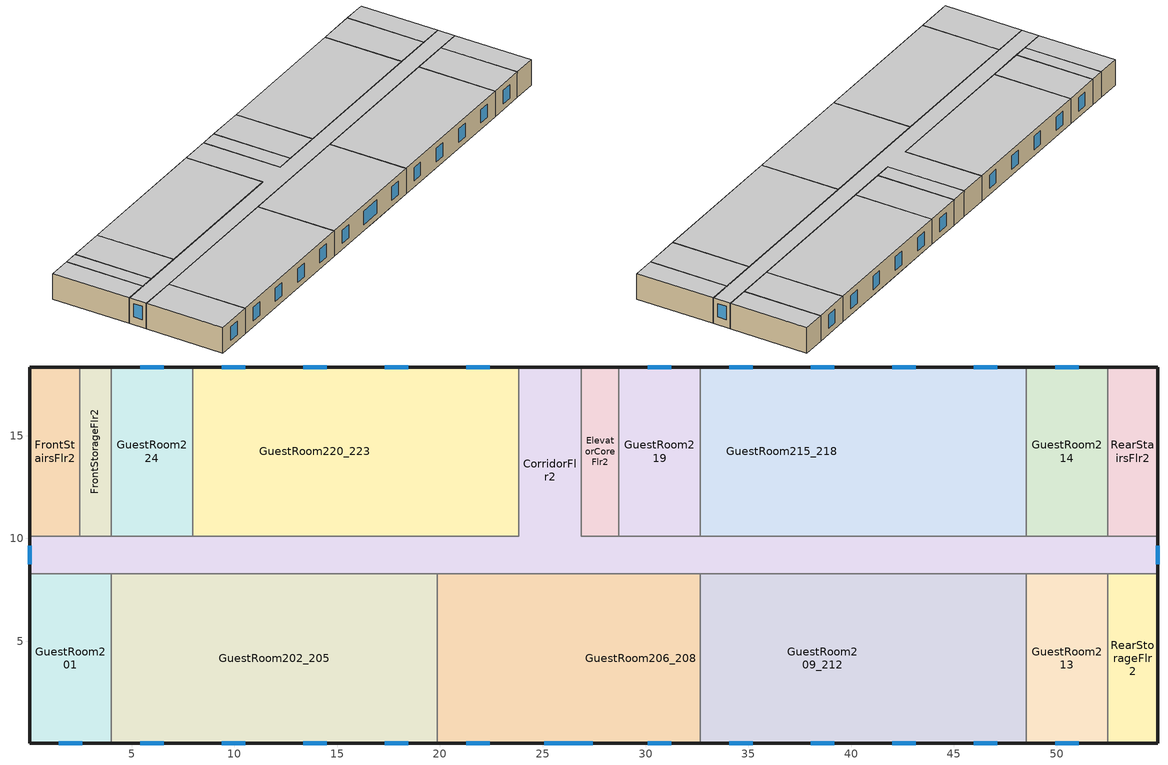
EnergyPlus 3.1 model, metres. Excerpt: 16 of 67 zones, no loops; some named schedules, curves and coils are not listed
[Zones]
RearStairsFlr2
 floor to RearStairsFlr1 (INT-FLOOR-TOPSIDE): 54.91,10.11 52.47,10.11 52.47,18.34 54.91,18.34 z3.35
 wall outside (Steel-Framed_R-13_Ext-wall): 54.91,10.11 54.91,18.34 52.47,18.34 z3.35:6.1
 wall to GuestRoom214 (Standard_Int-Wall): 52.47,18.34 52.47,10.11 z3.35:6.1
 wall to CorridorFlr2 (Standard_Int-Wall): 52.47,10.11 54.91,10.11 z3.35:6.1
 ceiling to RearStairsFlr3 (INT-FLOOR-UNDERSIDE): 52.47,10.11 54.91,10.11 54.91,18.34 52.47,18.34 z6.1
CorridorFlr2
 floor to CorridorFlr1 (INT-FLOOR-TOPSIDE): 54.91,8.28 0.05,8.28 0.05,10.11 23.82,10.11 23.82,18.34 26.87,18.34 26.87,10.11 54.91,10.11 z3.35
 wall outside (Steel-Framed_R-13_Ext-wall): 54.91,8.28 54.91,10.11 / 26.87,18.34 23.82,18.34 / 0.05,10.11 0.05,8.28 z3.35:6.1
 wall to GuestRoom214 (Standard_Int-Wall): 52.47,10.11 48.51,10.11 z3.35:6.1
 wall to GuestRoom215_218 (Standard_Int-Wall): 48.51,10.11 32.66,10.11 z3.35:6.1
 wall to GuestRoom219 (Standard_Int-Wall): 32.66,10.11 28.7,10.11 z3.35:6.1
 wall to ElevatorCoreFlr2 (Standard_Int-Wall): 28.7,10.11 26.87,10.11 26.87,18.34 z3.35:6.1
 wall to GuestRoom220_223 (Standard_Int-Wall): 23.82,18.34 23.82,10.11 7.97,10.11 z3.35:6.1
 wall to GuestRoom224 (Standard_Int-Wall): 7.97,10.11 4.01,10.11 z3.35:6.1
 wall to FrontStorageFlr2 (Standard_Int-Wall): 4.01,10.11 2.49,10.11 z3.35:6.1
 wall to FrontStairsFlr2 (Standard_Int-Wall): 2.49,10.11 0.05,10.11 z3.35:6.1
 wall to GuestRoom201 (Standard_Int-Wall): 0.05,8.28 4.01,8.28 z3.35:6.1
 wall to GuestRoom202_205 (Standard_Int-Wall): 4.01,8.28 19.86,8.28 z3.35:6.1
 wall to GuestRoom206_208 (Standard_Int-Wall): 19.86,8.28 32.66,8.28 z3.35:6.1
 wall to GuestRoom209_212 (Standard_Int-Wall): 32.66,8.28 48.51,8.28 z3.35:6.1
 wall to GuestRoom213 (Standard_Int-Wall): 48.51,8.28 52.47,8.28 z3.35:6.1
 wall to RearStorageFlr2 (Standard_Int-Wall): 52.47,8.28 54.91,8.28 z3.35:6.1
 window (std_window_UValue_6.878_SHGC_0.25_VT_0.25_east): 54.91,8.73 54.91,9.66 z4.19:5.61
 window (std_window_UValue_6.878_SHGC_0.25_VT_0.25_west): 0.05,9.66 0.05,8.73 z4.19:5.61
 ceiling to CorridorFlr3 (INT-FLOOR-UNDERSIDE): 0.05,8.28 54.91,8.28 54.91,10.11 26.87,10.11 26.87,18.34 23.82,18.34 23.82,10.11 0.05,10.11 z6.1
RearStorageFlr2
 floor to RearStorageFlr1 (INT-FLOOR-TOPSIDE): 54.91,0.05 52.47,0.05 52.47,8.28 54.91,8.28 z3.35
 wall outside (Steel-Framed_R-13_Ext-wall): 52.47,0.05 54.91,0.05 54.91,8.28 z3.35:6.1
 wall to GuestRoom213 (Standard_Int-Wall): 52.47,8.28 52.47,0.05 z3.35:6.1
 ceiling to RearStorageFlr3 (INT-FLOOR-UNDERSIDE): 52.47,0.05 54.91,0.05 54.91,8.28 52.47,8.28 z6.1
GuestRoom201
 floor to FrontLoungeFlr1 (INT-FLOOR-TOPSIDE): 4.01,0.05 0.05,0.05 0.05,8.28 4.01,8.28 z3.35
 wall outside (Steel-Framed_R-13_Ext-wall): 0.05,8.28 0.05,0.05 4.01,0.05 z3.35:6.1
 wall to GuestRoom202_205 (Standard_Int-Wall): 4.01,0.05 4.01,8.28 z3.35:6.1
 window (std_window_UValue_6.878_SHGC_0.25_VT_0.25): 1.46,0.05 2.6,0.05 z4:5.45
 ceiling to GuestRoom301 (INT-FLOOR-UNDERSIDE): 0.05,0.05 4.01,0.05 4.01,8.28 0.05,8.28 z6.1
GuestRoom202_205
 floor to FrontLoungeFlr1 (INT-FLOOR-TOPSIDE): 19.86,0.05 4.01,0.05 4.01,8.28 19.86,8.28 z3.35
 wall outside (Steel-Framed_R-13_Ext-wall): 4.01,0.05 19.86,0.05 z3.35:6.1
 wall to GuestRoom206_208 (Standard_Int-Wall): 19.86,0.05 19.86,8.28 z3.35:6.1
 window (std_window_UValue_6.878_SHGC_0.25_VT_0.25): 5.42,0.05 6.56,0.05 / 9.38,0.05 10.52,0.05 / 13.35,0.05 14.49,0.05 / 17.31,0.05 18.45,0.05 z4:5.45
 ceiling to GuestRoom302_305 (INT-FLOOR-UNDERSIDE): 4.01,0.05 19.86,0.05 19.86,8.28 4.01,8.28 z6.1
GuestRoom206_208
 floor to CorridorFlr1 (INT-FLOOR-TOPSIDE): 26.87,0.05 23.82,0.05 23.82,8.28 26.87,8.28 z3.35
 floor to RestroomFlr1 (INT-FLOOR-TOPSIDE): 23.82,0.05 19.86,0.05 19.86,8.28 23.82,8.28 z3.35
 floor to MeetingRoomFlr1 (INT-FLOOR-TOPSIDE): 32.66,0.05 26.87,0.05 26.87,8.28 32.66,8.28 z3.35
 wall outside (Steel-Framed_R-13_Ext-wall): 19.86,0.05 32.66,0.05 z3.35:6.1
 wall to GuestRoom209_212 (Standard_Int-Wall): 32.66,0.05 32.66,8.28 z3.35:6.1
 window (std_window_UValue_6.878_SHGC_0.25_VT_0.25): 21.27,0.05 22.41,0.05 / 25.08,0.05 27.44,0.05 / 30.11,0.05 31.25,0.05 z4:5.45
 ceiling to GuestRoom306_308 (INT-FLOOR-UNDERSIDE): 19.86,0.05 32.66,0.05 32.66,8.28 19.86,8.28 z6.1
GuestRoom209_212
 floor to MeetingRoomFlr1 (INT-FLOOR-TOPSIDE): 36.62,0.05 32.66,0.05 32.66,8.28 36.62,8.28 z3.35
 floor to MechanicalRoomFlr1 (INT-FLOOR-TOPSIDE): 40.59,0.05 36.62,0.05 36.62,8.28 40.59,8.28 z3.35
 floor to GuestRoom101 (INT-FLOOR-TOPSIDE): 44.55,0.05 40.59,0.05 40.59,8.28 44.55,8.28 z3.35
 floor to GuestRoom102 (INT-FLOOR-TOPSIDE): 48.51,0.05 44.55,0.05 44.55,8.28 48.51,8.28 z3.35
 wall outside (Steel-Framed_R-13_Ext-wall): 32.66,0.05 48.51,0.05 z3.35:6.1
 wall to GuestRoom213 (Standard_Int-Wall): 48.51,0.05 48.51,8.28 z3.35:6.1
 window (std_window_UValue_6.878_SHGC_0.25_VT_0.25): 34.07,0.05 35.21,0.05 / 38.04,0.05 39.17,0.05 / 42,0.05 43.14,0.05 / 45.96,0.05 47.1,0.05 z4:5.45
 ceiling to GuestRoom309_312 (INT-FLOOR-UNDERSIDE): 32.66,0.05 48.51,0.05 48.51,8.28 32.66,8.28 z6.1
GuestRoom213
 floor to GuestRoom103 (INT-FLOOR-TOPSIDE): 52.47,0.05 48.51,0.05 48.51,8.28 52.47,8.28 z3.35
 wall outside (Steel-Framed_R-13_Ext-wall): 48.51,0.05 52.47,0.05 z3.35:6.1
 window (std_window_UValue_6.878_SHGC_0.25_VT_0.25): 49.92,0.05 51.06,0.05 z4:5.45
 ceiling to GuestRoom313 (INT-FLOOR-UNDERSIDE): 48.51,0.05 52.47,0.05 52.47,8.28 48.51,8.28 z6.1
GuestRoom214
 floor to GuestRoom104 (INT-FLOOR-TOPSIDE): 52.47,10.11 48.51,10.11 48.51,18.34 52.47,18.34 z3.35
 wall outside (Steel-Framed_R-13_Ext-wall): 52.47,18.34 48.51,18.34 z3.35:6.1
 wall to GuestRoom215_218 (Standard_Int-Wall): 48.51,18.34 48.51,10.11 z3.35:6.1
 window (std_window_UValue_6.878_SHGC_0.61_VT_0.61): 51.06,18.34 49.92,18.34 z4:5.45
 ceiling to GuestRoom314 (INT-FLOOR-UNDERSIDE): 48.51,10.11 52.47,10.11 52.47,18.34 48.51,18.34 z6.1
GuestRoom215_218
 floor to GuestRoom105 (INT-FLOOR-TOPSIDE): 48.51,10.11 44.55,10.11 44.55,18.34 48.51,18.34 z3.35
 floor to EmployeeLoungeFlr1 (INT-FLOOR-TOPSIDE): 44.55,10.11 40.59,10.11 40.59,18.34 44.55,18.34 z3.35
 floor to LaundryRoomFlr1 (INT-FLOOR-TOPSIDE): 40.59,10.11 32.66,10.11 32.66,18.34 40.59,18.34 z3.35
 wall outside (Steel-Framed_R-13_Ext-wall): 48.51,18.34 32.66,18.34 z3.35:6.1
 wall to GuestRoom219 (Standard_Int-Wall): 32.66,18.34 32.66,10.11 z3.35:6.1
 window (std_window_UValue_6.878_SHGC_0.61_VT_0.61): 47.1,18.34 45.96,18.34 / 43.14,18.34 42,18.34 / 39.17,18.34 38.04,18.34 / 35.21,18.34 34.07,18.34 z4:5.45
 ceiling to GuestRoom315_318 (INT-FLOOR-UNDERSIDE): 32.66,10.11 48.51,10.11 48.51,18.34 32.66,18.34 z6.1
ElevatorCoreFlr2
 floor to ElevatorCoreFlr1 (INT-FLOOR-TOPSIDE): 28.7,10.11 26.87,10.11 26.87,18.34 28.7,18.34 z3.35
 wall outside (Steel-Framed_R-13_Ext-wall): 28.7,18.34 26.87,18.34 z3.35:6.1
 wall to GuestRoom219 (Standard_Int-Wall): 28.7,10.11 28.7,18.34 z3.35:6.1
 ceiling to ElevatorCoreFlr3 (INT-FLOOR-UNDERSIDE): 26.87,10.11 28.7,10.11 28.7,18.34 26.87,18.34 z6.1
GuestRoom219
 floor to LaundryRoomFlr1 (INT-FLOOR-TOPSIDE): 32.66,10.11 28.7,10.11 28.7,18.34 32.66,18.34 z3.35
 wall outside (Steel-Framed_R-13_Ext-wall): 32.66,18.34 28.7,18.34 z3.35:6.1
 window (std_window_UValue_6.878_SHGC_0.61_VT_0.61): 31.25,18.34 30.11,18.34 z4:5.45
 ceiling to GuestRoom319 (INT-FLOOR-UNDERSIDE): 28.7,10.11 32.66,10.11 32.66,18.34 28.7,18.34 z6.1
GuestRoom220_223
 floor to ExerciseCenterFlr1 (INT-FLOOR-TOPSIDE): 23.82,10.11 19.86,10.11 19.86,18.34 23.82,18.34 z3.35
 floor to FrontOfficeFlr1 (INT-FLOOR-TOPSIDE): 19.86,10.11 7.97,10.11 7.97,18.34 19.86,18.34 z3.35
 wall outside (Steel-Framed_R-13_Ext-wall): 23.82,18.34 7.97,18.34 z3.35:6.1
 wall to GuestRoom224 (Standard_Int-Wall): 7.97,18.34 7.97,10.11 z3.35:6.1
 window (std_window_UValue_6.878_SHGC_0.61_VT_0.61): 22.41,18.34 21.27,18.34 / 18.45,18.34 17.31,18.34 / 14.49,18.34 13.35,18.34 / 10.52,18.34 9.38,18.34 z4:5.45
 ceiling to GuestRoom320_323 (INT-FLOOR-UNDERSIDE): 7.97,10.11 23.82,10.11 23.82,18.34 7.97,18.34 z6.1
GuestRoom224
 floor to FrontOfficeFlr1 (INT-FLOOR-TOPSIDE): 7.97,10.11 4.01,10.11 4.01,18.34 7.97,18.34 z3.35
 wall outside (Steel-Framed_R-13_Ext-wall): 7.97,18.34 4.01,18.34 z3.35:6.1
 wall to FrontStorageFlr2 (Standard_Int-Wall): 4.01,18.34 4.01,10.11 z3.35:6.1
 window (std_window_UValue_6.878_SHGC_0.61_VT_0.61): 6.56,18.34 5.42,18.34 z4:5.45
 ceiling to GuestRoom324 (INT-FLOOR-UNDERSIDE): 4.01,10.11 7.97,10.11 7.97,18.34 4.01,18.34 z6.1
FrontStorageFlr2
 floor to FrontStorageFlr1 (INT-FLOOR-TOPSIDE): 4.01,10.11 2.49,10.11 2.49,18.34 4.01,18.34 z3.35
 wall outside (Steel-Framed_R-13_Ext-wall): 4.01,18.34 2.49,18.34 z3.35:6.1
 wall to FrontStairsFlr2 (Standard_Int-Wall): 2.49,18.34 2.49,10.11 z3.35:6.1
 ceiling to FrontStorageFlr3 (INT-FLOOR-UNDERSIDE): 2.49,10.11 4.01,10.11 4.01,18.34 2.49,18.34 z6.1
FrontStairsFlr2
 floor to FrontStairsFlr1 (INT-FLOOR-TOPSIDE): 2.49,10.11 0.05,10.11 0.05,18.34 2.49,18.34 z3.35
 wall outside (Steel-Framed_R-13_Ext-wall): 2.49,18.34 0.05,18.34 0.05,10.11 z3.35:6.1
 ceiling to FrontStairsFlr3 (INT-FLOOR-UNDERSIDE): 0.05,10.11 2.49,10.11 2.49,18.34 0.05,18.34 z6.1
[Building]
Benchmark Small Hotel New V1.1_3.1: North Axis=0; Terrain=City; Loads Convergence Tolerance Value=0.04; Temperature Convergence Tolerance Value=0.2; Solar Distribution=FullInteriorAndExterior; Maximum Number of Warmup Days=25
[Site:Location]
USA FL-MIAMI: Latitude {deg}=25.78; Longitude {deg}=-80.27; Time Zone {hr}=-5; Elevation {m}=2
[Site:GroundTemperature:BuildingSurface]
22.509, 22.645, 22.781, 22.956, 23.052, 23.08, 23.116, 23.108, 23.133, 23.139, 23.077, 22.913
[Site:WaterMainsTemperature]
Calculation Method=CORRELATION; Annual Average Outdoor Air Temperature {C}=24.31; Maximum Difference In Monthly Average Outdoor Air Temperatures {deltaC}=8
[SizingPeriod:DesignDay] Barometric Pressure {Pa}=101301; Rain {0-no,1-yes}=0; Snow on ground {0-no,1-yes}=0; Day of Month=21; Daylight Savings Time Indicator=0; Humidity Indicating Type=WetBulb
Name | Maximum Dry-Bulb Temperature {C} | Daily Temp Range {C} | Humidity Indicating Conditions at Maximum Dry-Bulb | Wind Speed {m/s} design conditions vs. traditional 6.71 m/s (15 mph) | Wind Direction {Degrees; N=0, S=180} | Clearness {0.0 to 1.1} | Month | Day Type | Wind Speed {m/s} design conditions vs. traditional 3.35 m/s (7mph)
MIAMI Ann Htg 99.6% Condns DB | 8 | 0 | 8 | 4.4 | 340 | 0 | 1 | WinterDesignDay
MIAMI Ann Clg .4% Condns DB=>MWB | 33.1 | 6.7 | 25.3 |  | 140 | 1 | 7 | SummerDesignDay | 4.7
MIAMI Ann Clg .4% Condns WB=>MDB | 30.5 | 6.7 | 26.7 |  | 140 | 1 | 7 | SummerDesignDay | 4.7
[WindowMaterial:Glazing] Optical Data Type=SpectralAverage; Thickness=0.003; Infrared Transmittance at Normal Incidence=0; Front Side Infrared Hemispherical Emissivity=0.999; Back Side Infrared Hemispherical Emissivity=0.999; Conductivity=3.3687; Dirt Correction Factor for Solar and Visible Transmittance=1; Solar Diffusing=No
Name | Solar Transmittance at Normal Incidence | Front Side Solar Reflectance at Normal Incidence | Back Side Solar Reflectance at Normal Incidence | Visible Transmittance at Normal Incidence | Front Side Visible Reflectance at Normal Incidence | Back Side Visible Reflectance at Normal Incidence
Theoretical Glass [58] | 0.2374 | 0.7126 | 0.7126 | 0.2512 | 0.6988 | 0.6988
Theoretical Glass [59] | 0.5952 | 0.3548 | 0.3548 | 0.6092 | 0.3408 | 0.3408
[Material] Thermal Absorptance=0.9
Name | Roughness | Thickness | Conductivity | Density | Specific Heat | Solar Absorptance | Visible Absorptance | Thickness {m} | Conductivity {W/m-K} | Density {kg/m3} | Specific Heat {J/kg-K}
GP01 1/2 GYPSUM | Smooth | 0.0127 | 0.16 | 800 | 1090 | 0.7 | 0.5
Wall Insulation [1] | MediumRough | 0.0373 | 0.045 | 265 | 836.8 | 0.7 | 0.7
1/2IN Gypsum | Smooth | 0.0127 | 0.16 | 784.9 | 830 | 0.92 | 0.92
Std Wood 6inch | MediumSmooth |  |  |  |  | 0.7 | 0.7 | 0.15 | 0.12 | 540 | 1210
Std MAT-CC05 4  MW CONCRETE | Rough |  |  |  |  | 0.7 | 0.2 | 0.1 | 0.858 | 1968 | 836.8
[Material:NoMass] Thermal Absorptance=0.9; Solar Absorptance=0.7
Name | Roughness | Thermal Resistance {(m2-K)/W} | Visible Absorptance | Thermal Resistance {m2-K/W}
MAT-SHEATH | Rough | 0.3626 | 0.7
Std CP02 CARPET PAD | VeryRough |  | 0.8 | 0.21648
[Construction]
InteriorFurnishings: Std Wood 6inch
INT-FLOOR-TOPSIDE: Std MAT-CC05 4  MW CONCRETE, Std CP02 CARPET PAD
INT-FLOOR-UNDERSIDE: Std CP02 CARPET PAD, Std MAT-CC05 4  MW CONCRETE
std_window_UValue_6.878_SHGC_0.25_VT_0.25; std_window_UValue_6.878_SHGC_0.25_VT_0.25_east; std_window_UValue_6.878_SHGC_0.25_VT_0.25_west: Theoretical Glass [58]
std_window_UValue_6.878_SHGC_0.61_VT_0.61: Theoretical Glass [59]
Standard_Int-Wall: GP01 1/2 GYPSUM, GP01 1/2 GYPSUM
Steel-Framed_R-13_Ext-wall: MAT-SHEATH, Wall Insulation [1], 1/2IN Gypsum
[ComponentCost:LineItem]
Name | Line Item Type | Item | Cost per Each | Quantity | Cost per Unit of Output Capacity
Infiltration:RearStairsFlr2 | General | RearStairsFlr2 | 1 | 0.0089
LIGHTING EQUIP:RearStairsFlr2 | Lights | RearStairsFlr2 |  |  | 1
Infiltration:RearStorageFlr2 | General | RearStorageFlr2 | 1 | 0.0089
LIGHTING EQUIP:RearStorageFlr2 | Lights | RearStorageFlr2 |  |  | 1
Infiltration:GuestRoom201 | General | GuestRoom201 | 1 | 0.0102
People:GuestRoom201 | General | GuestRoom201 | 1 | 1.5
LIGHTING EQUIP:GuestRoom201 | Lights | GuestRoom201 |  |  | 1
ElectricEquipment:GuestRoom201:PlugMisc | General | GuestRoom201 | 1 | 0.4663
Infiltration:GuestRoom202_205 | General | GuestRoom202_205 | 1 | 0.0129
People:GuestRoom202_205 | General | GuestRoom202_205 | 1 | 6
LIGHTING EQUIP:GuestRoom202_205 | Lights | GuestRoom202_205 |  |  | 1
ElectricEquipment:GuestRoom202_205:PlugMisc | General | GuestRoom202_205 | 1 | 1.8654
Infiltration:GuestRoom206_208 | General | GuestRoom206_208 | 1 | 0.0104
People:GuestRoom206_208 | General | GuestRoom206_208 | 1 | 4.5
LIGHTING EQUIP:GuestRoom206_208 | Lights | GuestRoom206_208 |  |  | 1
ElectricEquipment:GuestRoom206_208:PlugMisc | General | GuestRoom206_208 | 1 | 1.5066
Infiltration:GuestRoom209_212 | General | GuestRoom209_212 | 1 | 0.0129
People:GuestRoom209_212 | General | GuestRoom209_212 | 1 | 6
LIGHTING EQUIP:GuestRoom209_212 | Lights | GuestRoom209_212 |  |  | 1
ElectricEquipment:GuestRoom209_212:PlugMisc | General | GuestRoom209_212 | 1 | 1.8654
Infiltration:GuestRoom213 | General | GuestRoom213 | 1 | 0.0032
People:GuestRoom213 | General | GuestRoom213 | 1 | 1.5
LIGHTING EQUIP:GuestRoom213 | Lights | GuestRoom213 |  |  | 1
ElectricEquipment:GuestRoom213:PlugMisc | General | GuestRoom213 | 1 | 0.4663
Infiltration:GuestRoom214 | General | GuestRoom214 | 1 | 0.0032
People:GuestRoom214 | General | GuestRoom214 | 1 | 1.5
LIGHTING EQUIP:GuestRoom214 | Lights | GuestRoom214 |  |  | 1
ElectricEquipment:GuestRoom214:PlugMisc | General | GuestRoom214 | 1 | 0.4663
Infiltration:GuestRoom215_218 | General | GuestRoom215_218 | 1 | 0.0129
People:GuestRoom215_218 | General | GuestRoom215_218 | 1 | 6
LIGHTING EQUIP:GuestRoom215_218 | Lights | GuestRoom215_218 |  |  | 1
ElectricEquipment:GuestRoom215_218:PlugMisc | General | GuestRoom215_218 | 1 | 1.8652
Infiltration:ElevatorCoreFlr2 | General | ElevatorCoreFlr2 | 1 | 0.0015
Infiltration:GuestRoom219 | General | GuestRoom219 | 1 | 0.0032
People:GuestRoom219 | General | GuestRoom219 | 1 | 1.5
LIGHTING EQUIP:GuestRoom219 | Lights | GuestRoom219 |  |  | 1
ElectricEquipment:GuestRoom219:PlugMisc | General | GuestRoom219 | 1 | 0.4663
Infiltration:GuestRoom220_223 | General | GuestRoom220_223 | 1 | 0.0129
People:GuestRoom220_223 | General | GuestRoom220_223 | 1 | 6
LIGHTING EQUIP:GuestRoom220_223 | Lights | GuestRoom220_223 |  |  | 1
ElectricEquipment:GuestRoom220_223:PlugMisc | General | GuestRoom220_223 | 1 | 1.8652
Infiltration:GuestRoom224 | General | GuestRoom224 | 1 | 0.0032
People:GuestRoom224 | General | GuestRoom224 | 1 | 1.5
LIGHTING EQUIP:GuestRoom224 | Lights | GuestRoom224 |  |  | 1
ElectricEquipment:GuestRoom224:PlugMisc | General | GuestRoom224 | 1 | 0.4663
Infiltration:FrontStorageFlr2 | General | FrontStorageFlr2 | 1 | 0.0012
LIGHTING EQUIP:FrontStorageFlr2 | Lights | FrontStorageFlr2 |  |  | 1
Infiltration:FrontStairsFlr2 | General | FrontStairsFlr2 | 1 | 0.0089
LIGHTING EQUIP:FrontStairsFlr2 | Lights | FrontStairsFlr2 |  |  | 1
[Zone] Type=1; Multiplier=1; Ceiling Height=-9999; Part of Total Floor Area=Yes
Name | Volume
RearStairsFlr2 | 55.0615
CorridorFlr2 | 344.0527
RearStorageFlr2 | 55.0655
GuestRoom201; GuestRoom213 | 89.4594
GuestRoom202_205; GuestRoom209_212 | 357.8378
GuestRoom206_208 | 289.0228
GuestRoom214; GuestRoom219; GuestRoom224 | 89.4529
GuestRoom215_218; GuestRoom220_223 | 357.8117
ElevatorCoreFlr2 | 41.286
FrontStorageFlr2 | 34.405
FrontStairsFlr2 | 55.0479
[InternalMass] Construction=InteriorFurnishings
Name | Zone | Surface Area
RearStairsFlr2_InternalMass_1 | RearStairsFlr2 | 40.144
CorridorFlr2_InternalMass_1 | CorridorFlr2 | 250.8404
RearStorageFlr2_InternalMass_1 | RearStorageFlr2 | 40.1469
GuestRoom201_InternalMass_1 | GuestRoom201 | 65.2227
GuestRoom202_205_InternalMass_1 | GuestRoom202_205 | 260.8908
GuestRoom206_208_InternalMass_1 | GuestRoom206_208 | 210.7195
GuestRoom209_212_InternalMass_1 | GuestRoom209_212 | 260.8908
GuestRoom213_InternalMass_1 | GuestRoom213 | 65.2227
GuestRoom214_InternalMass_1 | GuestRoom214 | 65.2179
GuestRoom215_218_InternalMass_1 | GuestRoom215_218 | 260.8717
GuestRoom219_InternalMass_1 | GuestRoom219 | 65.2179
GuestRoom220_223_InternalMass_1 | GuestRoom220_223 | 260.8717
GuestRoom224_InternalMass_1 | GuestRoom224 | 65.2179
FrontStorageFlr2_InternalMass_1 | FrontStorageFlr2 | 25.0838
FrontStairsFlr2_InternalMass_1 | FrontStairsFlr2 | 40.1341
[ZoneInfiltration:DesignFlowRate] Design Volume Flow Rate Calculation Method=Flow/Zone; Constant Term Coefficient=1; Temperature Term Coefficient=0; Velocity Term Coefficient=0; Velocity Squared Term Coefficient=0
Name | Zone | Schedule | Design Flow Rate {m3/s}
RearStairsFlr2_Infiltration | RearStairsFlr2 | INFIL_SCH | 0.0089
CorridorFlr2_Infiltration | CorridorFlr2 | INFIL_HALF_ON_SCH | 0.0057
RearStorageFlr2_Infiltration | RearStorageFlr2 | INFIL_HALF_ON_SCH | 0.0089
GuestRoom201_Infiltration | GuestRoom201 | INFIL_HALF_ON_SCH | 0.0102
GuestRoom202_205_Infiltration | GuestRoom202_205 | INFIL_HALF_ON_SCH | 0.0129
GuestRoom206_208_Infiltration | GuestRoom206_208 | INFIL_HALF_ON_SCH | 0.0104
GuestRoom209_212_Infiltration | GuestRoom209_212 | INFIL_HALF_ON_SCH | 0.0129
GuestRoom213_Infiltration | GuestRoom213 | INFIL_HALF_ON_SCH | 0.0032
GuestRoom214_Infiltration | GuestRoom214 | INFIL_HALF_ON_SCH | 0.0032
GuestRoom215_218_Infiltration | GuestRoom215_218 | INFIL_HALF_ON_SCH | 0.0129
ElevatorCoreFlr2_Infiltration | ElevatorCoreFlr2 | INFIL_HALF_ON_SCH | 0.0015
GuestRoom219_Infiltration | GuestRoom219 | INFIL_HALF_ON_SCH | 0.0032
GuestRoom220_223_Infiltration | GuestRoom220_223 | INFIL_HALF_ON_SCH | 0.0129
GuestRoom224_Infiltration | GuestRoom224 | INFIL_HALF_ON_SCH | 0.0032
FrontStorageFlr2_Infiltration | FrontStorageFlr2 | INFIL_HALF_ON_SCH | 0.0012
FrontStairsFlr2_Infiltration | FrontStairsFlr2 | INFIL_SCH | 0.0089
[Lights] Design Level Calculation Method=LightingLevel; Return Air Fraction=0; Fraction Radiant=0.7; Fraction Visible=0.2; Fraction Replaceable=1; Return Air Fraction is Calculated from Plenum Temperature=No
Name | Zone | Schedule | Design Level {W}
RearStairsFlr2_Lights | RearStairsFlr2 | Corridor_Ltg_Sch | 129.6651
CorridorFlr2_Lights | CorridorFlr2 | Corridor_Ltg_Sch | 674.7607
RearStorageFlr2_Lights | RearStorageFlr2 | Storage_Ltg_Sch | 172.6317
GuestRoom201_Lights | GuestRoom201 | GuestRoom_Ltg_Sch_Base | 386.1183
GuestRoom202_205_Lights | GuestRoom202_205 | GuestRoom_Ltg_Sch_Base | 1544.47
GuestRoom206_208_Lights | GuestRoom206_208 | GuestRoom_Ltg_Sch_Base | 1247.46
GuestRoom209_212_Lights | GuestRoom209_212 | GuestRoom_Ltg_Sch_Base | 1544.47
GuestRoom213_Lights | GuestRoom213 | GuestRoom_Ltg_Sch_Base | 386.1183
GuestRoom214_Lights | GuestRoom214 | GuestRoom_Ltg_Sch_Base | 386.0902
GuestRoom215_218_Lights | GuestRoom215_218 | GuestRoom_Ltg_Sch_Base | 1544.36
GuestRoom219_Lights | GuestRoom219 | GuestRoom_Ltg_Sch_Base | 386.0902
GuestRoom220_223_Lights | GuestRoom220_223 | GuestRoom_Ltg_Sch_Base | 1544.36
GuestRoom224_Lights | GuestRoom224 | GuestRoom_Ltg_Sch_Base | 386.0902
FrontStorageFlr2_Lights | FrontStorageFlr2 | Storage_Ltg_Sch | 147.9945
FrontStairsFlr2_Lights | FrontStairsFlr2 | Corridor_Ltg_Sch | 129.6332
[Sizing:Zone] Zone Cooling Design Supply Air Temperature {C}=14; Zone Heating Design Supply Air Temperature {C}=40; Zone Cooling Design Supply Air Humidity Ratio {kg-H20/kg-air}=0.0085; Zone Heating Design Supply Air Humidity Ratio {kg-H20/kg-air}=0.008; Outdoor Air Method=Flow/Zone; Outside Air Flow per Zone Floor Area {(m3/s)/m2}=0; Cooling Design Air Flow Method {Flow/Zone | DesignDay | DesignDayWithLimit}=DesignDayWithLimit; Cooling Minimum Air Flow=0; Cooling Minimum Air Flow Fraction=0; Heating Design Air Flow Method {Flow/Zone | DesignDay}=DesignDay; Heating Design Air Flow Rate=0
Name | Outside Air Flow per Zone {m3/s}
RearStairsFlr2; RearStorageFlr2; FrontStorageFlr2; FrontStairsFlr2 | 0
GuestRoom201; GuestRoom213; GuestRoom214; GuestRoom219; GuestRoom224 | 0.01415
GuestRoom202_205; GuestRoom209_212; GuestRoom215_218; GuestRoom220_223 | 0.0566
GuestRoom206_208 | 0.04245
[ZoneControl:Thermostat] Control Type Schedule=Dual Zone Control Type Sched
Name | Zone | Control 1
RearStairsFlr2 Thermostat | RearStairsFlr2 | RearStairsFlr2 DualSPSched
RearStorageFlr2 Thermostat | RearStorageFlr2 | RearStorageFlr2 DualSPSched
GuestRoom201 Thermostat | GuestRoom201 | GuestRoom201 DualSPSched
GuestRoom202_205 Thermostat | GuestRoom202_205 | GuestRoom202_205 DualSPSched
GuestRoom206_208 Thermostat | GuestRoom206_208 | GuestRoom206_208 DualSPSched
GuestRoom209_212 Thermostat | GuestRoom209_212 | GuestRoom209_212 DualSPSched
GuestRoom213 Thermostat | GuestRoom213 | GuestRoom213 DualSPSched
GuestRoom214 Thermostat | GuestRoom214 | GuestRoom214 DualSPSched
GuestRoom215_218 Thermostat | GuestRoom215_218 | GuestRoom215_218 DualSPSched
GuestRoom219 Thermostat | GuestRoom219 | GuestRoom219 DualSPSched
GuestRoom220_223 Thermostat | GuestRoom220_223 | GuestRoom220_223 DualSPSched
GuestRoom224 Thermostat | GuestRoom224 | GuestRoom224 DualSPSched
FrontStorageFlr2 Thermostat | FrontStorageFlr2 | FrontStorageFlr2 DualSPSched
FrontStairsFlr2 Thermostat | FrontStairsFlr2 | FrontStairsFlr2 DualSPSched
[ThermostatSetpoint:DualSetpoint]
Name | Heating Setpoint Temperature Schedule | Cooling Setpoint Temperature Schedule
RearStairsFlr2 DualSPSched; RearStorageFlr2 DualSPSched; FrontStorageFlr2 DualSPSched; FrontStairsFlr2 DualSPSched | UnitHeater_HtgSP_Sch | UnitHeater_ClgSP_Sch
GuestRoom201 DualSPSched; GuestRoom202_205 DualSPSched; GuestRoom206_208 DualSPSched; GuestRoom209_212 DualSPSched; GuestRoom213 DualSPSched; GuestRoom214 DualSPSched; GuestRoom215_218 DualSPSched; GuestRoom219 DualSPSched; GuestRoom220_223 DualSPSched; GuestRoom224 DualSPSched | HTGSETP_SCH | CLGSETP_SCH
[Zone equipment]
RearStairsFlr2: RearStairsFlr2 Unit Heater
RearStorageFlr2: RearStorageFlr2 Unit Heater
GuestRoom201: GuestRoom201 PTAC
GuestRoom202_205: GuestRoom202_205 PTAC
GuestRoom206_208: GuestRoom206_208 PTAC
GuestRoom209_212: GuestRoom209_212 PTAC
GuestRoom213: GuestRoom213 PTAC
GuestRoom214: GuestRoom214 PTAC
GuestRoom215_218: GuestRoom215_218 PTAC
GuestRoom219: GuestRoom219 PTAC
GuestRoom220_223: GuestRoom220_223 PTAC
GuestRoom224: GuestRoom224 PTAC
FrontStorageFlr2: FrontStorageFlr2 Unit Heater
FrontStairsFlr2: FrontStairsFlr2 Unit Heater
[People] Schedule=GuestRoom_Occ_Sch; Number of People Calculation Method=People; Fraction Radiant=0.3; User Specified Sensible Fraction=AUTOCALCULATE; Activity Level Schedule=ACTIVITY_SCH; Enable ASHRAE 55 Comfort Warnings=No; MRT Calculation=ZoneAveraged; Work Efficiency Schedule=WORK_EFF_SCH; Clothing Schedule=CLOTHING_SCH; Air Velocity Schedule=AIR_VELO_SCH; Thermal Comfort Report=FANGER
Name | Zone | Number of People
GuestRoom201 People | GuestRoom201 | 1.5
GuestRoom202_205 People | GuestRoom202_205 | 6
GuestRoom206_208 People | GuestRoom206_208 | 4.5
GuestRoom209_212 People | GuestRoom209_212 | 6
GuestRoom213 People | GuestRoom213 | 1.5
GuestRoom214 People | GuestRoom214 | 1.5
GuestRoom215_218 People | GuestRoom215_218 | 6
GuestRoom219 People | GuestRoom219 | 1.5
GuestRoom220_223 People | GuestRoom220_223 | 6
GuestRoom224 People | GuestRoom224 | 1.5
[ElectricEquipment] Schedule=GuestRoom_Eqp_Sch; Design Level Calculation Method=EquipmentLevel; Fraction Latent=0; Fraction Radiant=0.5; Fraction Lost=0
Name | Zone | Design Level {W}
GuestRoom201_PlugMisc_Equip | GuestRoom201 | 466.3422
GuestRoom202_205_PlugMisc_Equip | GuestRoom202_205 | 1865.37
GuestRoom206_208_PlugMisc_Equip | GuestRoom206_208 | 1506.64
GuestRoom209_212_PlugMisc_Equip | GuestRoom209_212 | 1865.37
GuestRoom213_PlugMisc_Equip | GuestRoom213 | 466.3422
GuestRoom214_PlugMisc_Equip | GuestRoom214 | 466.3082
GuestRoom215_218_PlugMisc_Equip | GuestRoom215_218 | 1865.23
GuestRoom219_PlugMisc_Equip | GuestRoom219 | 466.3082
GuestRoom220_223_PlugMisc_Equip | GuestRoom220_223 | 1865.23
GuestRoom224_PlugMisc_Equip | GuestRoom224 | 466.3082
[ZoneHVAC:PackagedTerminalAirConditioner] Availability Schedule=ALWAYS_ON; Supply Air Flow Rate During Cooling Operation=AUTOSIZE; Supply Air Flow Rate During Heating Operation=AUTOSIZE; Supply Air Flow Rate When No Cooling or Heating is Needed=AUTOSIZE; Outdoor Air Flow Rate During Cooling Operation=AUTOSIZE; Outdoor Air Flow Rate During Heating Operation=AUTOSIZE; Outdoor Air Flow Rate When No Cooling or Heating is Needed=AUTOSIZE; Fan Placement=DrawThrough; Supply Air Fan Operating Mode Schedule=ALWAYS_OFF
Name | Supply Air Fan | Heating Coil | Cooling Coil
GuestRoom209_212 PTAC | GuestRoom209_212 PTACFan | GuestRoom209_212 PTAC heat coil | GuestRoom209_212 PTAC DXCoil
GuestRoom213 PTAC | GuestRoom213 PTACFan | GuestRoom213 PTAC heat coil | GuestRoom213 PTAC DXCoil
GuestRoom214 PTAC | GuestRoom214 PTACFan | GuestRoom214 PTAC heat coil | GuestRoom214 PTAC DXCoil
GuestRoom215_218 PTAC | GuestRoom215_218 PTACFan | GuestRoom215_218 PTAC heat coil | GuestRoom215_218 PTAC DXCoil
GuestRoom219 PTAC | GuestRoom219 PTACFan | GuestRoom219 PTAC heat coil | GuestRoom219 PTAC DXCoil
GuestRoom220_223 PTAC | GuestRoom220_223 PTACFan | GuestRoom220_223 PTAC heat coil | GuestRoom220_223 PTAC DXCoil
GuestRoom224 PTAC | GuestRoom224 PTACFan | GuestRoom224 PTAC heat coil | GuestRoom224 PTAC DXCoil
GuestRoom301 PTAC | GuestRoom301 PTACFan | GuestRoom301 PTAC heat coil | GuestRoom301 PTAC DXCoil
GuestRoom302_305 PTAC | GuestRoom302_305 PTACFan | GuestRoom302_305 PTAC heat coil | GuestRoom302_305 PTAC DXCoil
GuestRoom306_308 PTAC | GuestRoom306_308 PTACFan | GuestRoom306_308 PTAC heat coil | GuestRoom306_308 PTAC DXCoil
GuestRoom309_312 PTAC | GuestRoom309_312 PTACFan | GuestRoom309_312 PTAC heat coil | GuestRoom309_312 PTAC DXCoil
GuestRoom313 PTAC | GuestRoom313 PTACFan | GuestRoom313 PTAC heat coil | GuestRoom313 PTAC DXCoil
GuestRoom314 PTAC | GuestRoom314 PTACFan | GuestRoom314 PTAC heat coil | GuestRoom314 PTAC DXCoil
GuestRoom315_318 PTAC | GuestRoom315_318 PTACFan | GuestRoom315_318 PTAC heat coil | GuestRoom315_318 PTAC DXCoil
GuestRoom319 PTAC | GuestRoom319 PTACFan | GuestRoom319 PTAC heat coil | GuestRoom319 PTAC DXCoil
GuestRoom320_323 PTAC | GuestRoom320_323 PTACFan | GuestRoom320_323 PTAC heat coil | GuestRoom320_323 PTAC DXCoil
GuestRoom324 PTAC | GuestRoom324 PTACFan | GuestRoom324 PTAC heat coil | GuestRoom324 PTAC DXCoil
GuestRoom401 PTAC | GuestRoom401 PTACFan | GuestRoom401 PTAC heat coil | GuestRoom401 PTAC DXCoil
GuestRoom402_405 PTAC | GuestRoom402_405 PTACFan | GuestRoom402_405 PTAC heat coil | GuestRoom402_405 PTAC DXCoil
GuestRoom406_408 PTAC | GuestRoom406_408 PTACFan | GuestRoom406_408 PTAC heat coil | GuestRoom406_408 PTAC DXCoil
GuestRoom409_412 PTAC | GuestRoom409_412 PTACFan | GuestRoom409_412 PTAC heat coil | GuestRoom409_412 PTAC DXCoil
GuestRoom413 PTAC | GuestRoom413 PTACFan | GuestRoom413 PTAC heat coil | GuestRoom413 PTAC DXCoil
GuestRoom414 PTAC | GuestRoom414 PTACFan | GuestRoom414 PTAC heat coil | GuestRoom414 PTAC DXCoil
GuestRoom415_418 PTAC | GuestRoom415_418 PTACFan | GuestRoom415_418 PTAC heat coil | GuestRoom415_418 PTAC DXCoil
GuestRoom419 PTAC | GuestRoom419 PTACFan | GuestRoom419 PTAC heat coil | GuestRoom419 PTAC DXCoil
GuestRoom420_423 PTAC | GuestRoom420_423 PTACFan | GuestRoom420_423 PTAC heat coil | GuestRoom420_423 PTAC DXCoil
GuestRoom424 PTAC | GuestRoom424 PTACFan | GuestRoom424 PTAC heat coil | GuestRoom424 PTAC DXCoil
[Fan:OnOff] Availablility Schedule=ALWAYS_ON; Fan Efficiency=0.52; Pressure Rise {Pa}=330.904; Maximum Flow Rate {m3/s}=AUTOSIZE; Motor Efficiency=0.85; Motor In Airstream Fraction=1
GuestRoom101 PTACFan; GuestRoom102 PTACFan; GuestRoom103 PTACFan; GuestRoom104 PTACFan; GuestRoom105 PTACFan; GuestRoom201 PTACFan; GuestRoom202_205 PTACFan; GuestRoom206_208 PTACFan; GuestRoom209_212 PTACFan; GuestRoom213 PTACFan; GuestRoom214 PTACFan; GuestRoom215_218 PTACFan; GuestRoom219 PTACFan; GuestRoom220_223 PTACFan; GuestRoom224 PTACFan; GuestRoom301 PTACFan; GuestRoom302_305 PTACFan; GuestRoom306_308 PTACFan; GuestRoom309_312 PTACFan; GuestRoom313 PTACFan; GuestRoom314 PTACFan; GuestRoom315_318 PTACFan; GuestRoom319 PTACFan; GuestRoom320_323 PTACFan; GuestRoom324 PTACFan; GuestRoom401 PTACFan; GuestRoom402_405 PTACFan; GuestRoom406_408 PTACFan; GuestRoom409_412 PTACFan; GuestRoom413 PTACFan; GuestRoom414 PTACFan; GuestRoom415_418 PTACFan; GuestRoom419 PTACFan; GuestRoom420_423 PTACFan; GuestRoom424 PTACFan
[Coil:Cooling:DX:SingleSpeed] Availablility Schedule=ALWAYS_ON; Rated Total Cooling Capacity {W}=AUTOSIZE; Rated Sensible Heat Ratio=AUTOSIZE; Rated Air Flow Rate {m3/s}=AUTOSIZE; Supply Air Fan Operating Mode=CyclingFanAndCompressor
Name | Rated COP | Total Cooling Capacity Function of Temperature Curve | Total Cooling Capacity Function of Flow Fraction Curve | Energy Input Ratio Function of Temperature Curve | Energy Input Ratio Function of Flow Fraction Curve | Part Load Fraction Correlation Curve
GuestRoom101 PTAC DXCoil | 3.56498 | GuestRoom101 PTACHPACCoolCapFT | GuestRoom101 PTACHPACCoolCapFFF | GuestRoom101 PTACHPACEIRFT | GuestRoom101 PTACHPACEIRFFF | GuestRoom101 PTACHPACPLFFPLR
GuestRoom102 PTAC DXCoil | 3.55873 | GuestRoom102 PTACHPACCoolCapFT | GuestRoom102 PTACHPACCoolCapFFF | GuestRoom102 PTACHPACEIRFT | GuestRoom102 PTACHPACEIRFFF | GuestRoom102 PTACHPACPLFFPLR
GuestRoom103 PTAC DXCoil | 3.56493 | GuestRoom103 PTACHPACCoolCapFT | GuestRoom103 PTACHPACCoolCapFFF | GuestRoom103 PTACHPACEIRFT | GuestRoom103 PTACHPACEIRFFF | GuestRoom103 PTACHPACPLFFPLR
GuestRoom104 PTAC DXCoil | 3.55415 | GuestRoom104 PTACHPACCoolCapFT | GuestRoom104 PTACHPACCoolCapFFF | GuestRoom104 PTACHPACEIRFT | GuestRoom104 PTACHPACEIRFFF | GuestRoom104 PTACHPACPLFFPLR
GuestRoom105 PTAC DXCoil | 3.56092 | GuestRoom105 PTACHPACCoolCapFT | GuestRoom105 PTACHPACCoolCapFFF | GuestRoom105 PTACHPACEIRFT | GuestRoom105 PTACHPACEIRFFF | GuestRoom105 PTACHPACPLFFPLR
GuestRoom201 PTAC DXCoil | 3.42718 | GuestRoom201 PTACHPACCoolCapFT | GuestRoom201 PTACHPACCoolCapFFF | GuestRoom201 PTACHPACEIRFT | GuestRoom201 PTACHPACEIRFFF | GuestRoom201 PTACHPACPLFFPLR
GuestRoom202_205 PTAC DXCoil | 2.93994 | GuestRoom202_205 PTACHPACCoolCapFT | GuestRoom202_205 PTACHPACCoolCapFFF | GuestRoom202_205 PTACHPACEIRFT | GuestRoom202_205 PTACHPACEIRFFF | GuestRoom202_205 PTACHPACPLFFPLR
GuestRoom206_208 PTAC DXCoil | 2.95189 | GuestRoom206_208 PTACHPACCoolCapFT | GuestRoom206_208 PTACHPACCoolCapFFF | GuestRoom206_208 PTACHPACEIRFT | GuestRoom206_208 PTACHPACEIRFFF | GuestRoom206_208 PTACHPACPLFFPLR
GuestRoom209_212 PTAC DXCoil | 2.93953 | GuestRoom209_212 PTACHPACCoolCapFT | GuestRoom209_212 PTACHPACCoolCapFFF | GuestRoom209_212 PTACHPACEIRFT | GuestRoom209_212 PTACHPACEIRFFF | GuestRoom209_212 PTACHPACPLFFPLR
GuestRoom213 PTAC DXCoil | 3.54251 | GuestRoom213 PTACHPACCoolCapFT | GuestRoom213 PTACHPACCoolCapFFF | GuestRoom213 PTACHPACEIRFT | GuestRoom213 PTACHPACEIRFFF | GuestRoom213 PTACHPACPLFFPLR
GuestRoom214 PTAC DXCoil | 3.50644 | GuestRoom214 PTACHPACCoolCapFT | GuestRoom214 PTACHPACCoolCapFFF | GuestRoom214 PTACHPACEIRFT | GuestRoom214 PTACHPACEIRFFF | GuestRoom214 PTACHPACPLFFPLR
GuestRoom215_218 PTAC DXCoil | 2.95875 | GuestRoom215_218 PTACHPACCoolCapFT | GuestRoom215_218 PTACHPACCoolCapFFF | GuestRoom215_218 PTACHPACEIRFT | GuestRoom215_218 PTACHPACEIRFFF | GuestRoom215_218 PTACHPACPLFFPLR
GuestRoom219 PTAC DXCoil | 3.4684 | GuestRoom219 PTACHPACCoolCapFT | GuestRoom219 PTACHPACCoolCapFFF | GuestRoom219 PTACHPACEIRFT | GuestRoom219 PTACHPACEIRFFF | GuestRoom219 PTACHPACPLFFPLR
GuestRoom220_223 PTAC DXCoil | 2.95093 | GuestRoom220_223 PTACHPACCoolCapFT | GuestRoom220_223 PTACHPACCoolCapFFF | GuestRoom220_223 PTACHPACEIRFT | GuestRoom220_223 PTACHPACEIRFFF | GuestRoom220_223 PTACHPACPLFFPLR
GuestRoom224 PTAC DXCoil | 3.52102 | GuestRoom224 PTACHPACCoolCapFT | GuestRoom224 PTACHPACCoolCapFFF | GuestRoom224 PTACHPACEIRFT | GuestRoom224 PTACHPACEIRFFF | GuestRoom224 PTACHPACPLFFPLR
GuestRoom301 PTAC DXCoil | 3.4323 | GuestRoom301 PTACHPACCoolCapFT | GuestRoom301 PTACHPACCoolCapFFF | GuestRoom301 PTACHPACEIRFT | GuestRoom301 PTACHPACEIRFFF | GuestRoom301 PTACHPACPLFFPLR
GuestRoom302_305 PTAC DXCoil | 2.94017 | GuestRoom302_305 PTACHPACCoolCapFT | GuestRoom302_305 PTACHPACCoolCapFFF | GuestRoom302_305 PTACHPACEIRFT | GuestRoom302_305 PTACHPACEIRFFF | GuestRoom302_305 PTACHPACPLFFPLR
GuestRoom306_308 PTAC DXCoil | 2.94682 | GuestRoom306_308 PTACHPACCoolCapFT | GuestRoom306_308 PTACHPACCoolCapFFF | GuestRoom306_308 PTACHPACEIRFT | GuestRoom306_308 PTACHPACEIRFFF | GuestRoom306_308 PTACHPACPLFFPLR
GuestRoom309_312 PTAC DXCoil | 2.94052 | GuestRoom309_312 PTACHPACCoolCapFT | GuestRoom309_312 PTACHPACCoolCapFFF | GuestRoom309_312 PTACHPACEIRFT | GuestRoom309_312 PTACHPACEIRFFF | GuestRoom309_312 PTACHPACPLFFPLR
GuestRoom313 PTAC DXCoil | 3.51868 | GuestRoom313 PTACHPACCoolCapFT | GuestRoom313 PTACHPACCoolCapFFF | GuestRoom313 PTACHPACEIRFT | GuestRoom313 PTACHPACEIRFFF | GuestRoom313 PTACHPACPLFFPLR
GuestRoom314 PTAC DXCoil | 3.51651 | GuestRoom314 PTACHPACCoolCapFT | GuestRoom314 PTACHPACCoolCapFFF | GuestRoom314 PTACHPACEIRFT | GuestRoom314 PTACHPACEIRFFF | GuestRoom314 PTACHPACPLFFPLR
GuestRoom315_318 PTAC DXCoil | 2.95464 | GuestRoom315_318 PTACHPACCoolCapFT | GuestRoom315_318 PTACHPACCoolCapFFF | GuestRoom315_318 PTACHPACEIRFT | GuestRoom315_318 PTACHPACEIRFFF | GuestRoom315_318 PTACHPACPLFFPLR
GuestRoom319 PTAC DXCoil | 3.56285 | GuestRoom319 PTACHPACCoolCapFT | GuestRoom319 PTACHPACCoolCapFFF | GuestRoom319 PTACHPACEIRFT | GuestRoom319 PTACHPACEIRFFF | GuestRoom319 PTACHPACPLFFPLR
GuestRoom320_323 PTAC DXCoil | 2.9586 | GuestRoom320_323 PTACHPACCoolCapFT | GuestRoom320_323 PTACHPACCoolCapFFF | GuestRoom320_323 PTACHPACEIRFT | GuestRoom320_323 PTACHPACEIRFFF | GuestRoom320_323 PTACHPACPLFFPLR
GuestRoom324 PTAC DXCoil | 3.53679 | GuestRoom324 PTACHPACCoolCapFT | GuestRoom324 PTACHPACCoolCapFFF | GuestRoom324 PTACHPACEIRFT | GuestRoom324 PTACHPACEIRFFF | GuestRoom324 PTACHPACPLFFPLR
GuestRoom401 PTAC DXCoil | 3.26882 | GuestRoom401 PTACHPACCoolCapFT | GuestRoom401 PTACHPACCoolCapFFF | GuestRoom401 PTACHPACEIRFT | GuestRoom401 PTACHPACEIRFFF | GuestRoom401 PTACHPACPLFFPLR
GuestRoom402_405 PTAC DXCoil | 2.9563 | GuestRoom402_405 PTACHPACCoolCapFT | GuestRoom402_405 PTACHPACCoolCapFFF | GuestRoom402_405 PTACHPACEIRFT | GuestRoom402_405 PTACHPACEIRFFF | GuestRoom402_405 PTACHPACPLFFPLR
GuestRoom406_408 PTAC DXCoil | 2.95849 | GuestRoom406_408 PTACHPACCoolCapFT | GuestRoom406_408 PTACHPACCoolCapFFF | GuestRoom406_408 PTACHPACEIRFT | GuestRoom406_408 PTACHPACEIRFFF | GuestRoom406_408 PTACHPACPLFFPLR
GuestRoom409_412 PTAC DXCoil | 2.95558 | GuestRoom409_412 PTACHPACCoolCapFT | GuestRoom409_412 PTACHPACCoolCapFFF | GuestRoom409_412 PTACHPACEIRFT | GuestRoom409_412 PTACHPACEIRFFF | GuestRoom409_412 PTACHPACPLFFPLR
GuestRoom413 PTAC DXCoil | 3.37692 | GuestRoom413 PTACHPACCoolCapFT | GuestRoom413 PTACHPACCoolCapFFF | GuestRoom413 PTACHPACEIRFT | GuestRoom413 PTACHPACEIRFFF | GuestRoom413 PTACHPACPLFFPLR
GuestRoom414 PTAC DXCoil | 3.34462 | GuestRoom414 PTACHPACCoolCapFT | GuestRoom414 PTACHPACCoolCapFFF | GuestRoom414 PTACHPACEIRFT | GuestRoom414 PTACHPACEIRFFF | GuestRoom414 PTACHPACPLFFPLR
GuestRoom415_418 PTAC DXCoil | 2.96709 | GuestRoom415_418 PTACHPACCoolCapFT | GuestRoom415_418 PTACHPACCoolCapFFF | GuestRoom415_418 PTACHPACEIRFT | GuestRoom415_418 PTACHPACEIRFFF | GuestRoom415_418 PTACHPACPLFFPLR
GuestRoom419 PTAC DXCoil | 3.39016 | GuestRoom419 PTACHPACCoolCapFT | GuestRoom419 PTACHPACCoolCapFFF | GuestRoom419 PTACHPACEIRFT | GuestRoom419 PTACHPACEIRFFF | GuestRoom419 PTACHPACPLFFPLR
GuestRoom420_423 PTAC DXCoil | 2.96378 | GuestRoom420_423 PTACHPACCoolCapFT | GuestRoom420_423 PTACHPACCoolCapFFF | GuestRoom420_423 PTACHPACEIRFT | GuestRoom420_423 PTACHPACEIRFFF | GuestRoom420_423 PTACHPACPLFFPLR
GuestRoom424 PTAC DXCoil | 3.36269 | GuestRoom424 PTACHPACCoolCapFT | GuestRoom424 PTACHPACCoolCapFFF | GuestRoom424 PTACHPACEIRFT | GuestRoom424 PTACHPACEIRFFF | GuestRoom424 PTACHPACPLFFPLR
[AvailabilityManager:NightCycle] Availability Schedule=ALWAYS_ON; Fan Schedule=HVACOperationSchd; Control Type {CycleOnAny | CycleOnControlZone | CycleOnAnyZoneFansOnly}=CycleOnAny; Thermostat Tolerance {delta C}=1; Cycling Run Time {s}=1800
PSZ-HEATCOOL:1 Availability Manager; PSZ-HEATCOOL:2 Availability Manager; PSZ-HEATCOOL:3 Availability Manager; PSZ-HEATCOOL:4 Availability Manager; PSZ-HEATCOOL:5 Availability Manager; PSZ-HEATCOOL:6 Availability Manager; PSZ-HEATCOOL:7 Availability Manager; PSZ-HEATCOOL:8 Availability Manager; PSZ-HEATCOOL:9 Availability Manager; PSZ-HEATCOOL:10 Availability Manager; PSZ-HEATCOOL:11 Availability Manager; PSZ-HEATCOOL:12 Availability Manager
[Exterior:Lights]
Exterior Facade Lighting: Schedule=ALWAYS_ON; Design Level=2400.01; Control Option=AstronomicalClock
[UtilityCost:Tariff]
Name | Output Meter | Conversion Factor Choice | Monthly Charge or Variable | Group
FPL_GSLD-1_GeneralServiceLargeDemand | Electricity:Facility | kWh | 38.12 | Comm Elect
FPL_GSD-1_GeneralServiceDemand | Electricity:Facility | kWh | 32.54 | Comm Elect
FPL_GS-1_nonDemand | Electricity:Facility | kWh | 8.37 | Comm Elect
FL_EIAMonthlyRateGas | Gas:Facility | MCF | 0 | Comm Gas
[UtilityCost:Charge:Simple] Season=Annual
Name | Charge Variable | Tariff | Source Variable | Category Variable | Cost per Unit Value or Variable
 | Non-fuelEnergyCharge | FPL_GSLD-1_GeneralServiceLargeDemand | totalEnergy | EnergyCharges | 0.0108
 | fuelEnergyCharge | FPL_GSLD-1_GeneralServiceLargeDemand | totalEnergy | EnergyCharges | 0.04
 | ConservationEnergyCharge | FPL_GSLD-1_GeneralServiceLargeDemand | totalEnergy | EnergyCharges | 0.0012
 | EnvironmentalEnergyCharge | FPL_GSLD-1_GeneralServiceLargeDemand | totalEnergy | EnergyCharges | 0.0002
 | TaxofEightPercent | FPL_GSLD-1_GeneralServiceLargeDemand | SubTotal | Taxes | 0.08
 | Non-fuelEnergyCharge | FPL_GSD-1_GeneralServiceDemand | totalEnergy | EnergyCharges | 0.0137
 | fuelEnergyCharge | FPL_GSD-1_GeneralServiceDemand | totalEnergy | EnergyCharges | 0.0401
 | ConservationEnergyCharge | FPL_GSD-1_GeneralServiceDemand | totalEnergy | EnergyCharges | 0.0013
 | EnvironmentalEnergyCharge | FPL_GSD-1_GeneralServiceDemand | totalEnergy | EnergyCharges | 0.0002
 | TaxofEightPercent | FPL_GSD-1_GeneralServiceDemand | SubTotal | Taxes | 0.08
 | Non-fuelEnergyCharge | FPL_GS-1_nonDemand | totalEnergy | EnergyCharges | 0.0386
 | fuelEnergyCharge | FPL_GS-1_nonDemand | totalEnergy | EnergyCharges | 0.0409
 | Conservation | FPL_GS-1_nonDemand | totalEnergy | EnergyCharges | 0.0014
 | Capacity | FPL_GS-1_nonDemand | totalEnergy | EnergyCharges | 0.0063
 | Capacity | FPL_GS-1_nonDemand | totalEnergy | EnergyCharges | 0.0002
 | TaxofEightPercent | FPL_GS-1_nonDemand | SubTotal | Taxes | 0.08
 | MonthlyRateGasCharge | FL_EIAMonthlyRateGas | totalEnergy | EnergyCharges | FL_MonthlyGasRates
 | TaxofEightPercent | FL_EIAMonthlyRateGas | SubTotal | Taxes | 0.08
[UtilityCost:Charge:Block] Source Variable=totalDemand; Season=Annual; Category Variable=DemandCharges
Name | Charge Variable | Tariff | Block Size 1 Value or Variable | Block 1 Cost per Unit Value or Variable | Block Size 2 Value or Variable | Block 2 Cost per Unit Value or Variable
 | AnnualDemandBaseCharge | FPL_GSLD-1_GeneralServiceLargeDemand | remaining | 5.81
 | AnnualDemandCapacityCharge | FPL_GSLD-1_GeneralServiceLargeDemand | remaining | 2.53
 | AnnualDemandBaseCharge | FPL_GSD-1_GeneralServiceDemand | 10 | 0 | remaining | 5.81
 | AnnualDemandCapacityCharge | FPL_GSD-1_GeneralServiceDemand | 10 | 0 | remaining | 2.51
[UtilityCost:Qualify] Variable=TotalDemand; Season=Annual; Threshold Test=Count
Name | Tariff | Qualify Type | Threshold Value or Variable | Number of Months
MaxDemand3000kw | FPL_GSLD-1_GeneralServiceLargeDemand | Maximum | 3000 | 1
MinDemand500kw | FPL_GSLD-1_GeneralServiceLargeDemand | Minimum | 500 | 12
MaxDemand500kw | FPL_GSD-1_GeneralServiceDemand | Maximum | 500 | 1
MinDemand20kw | FPL_GSD-1_GeneralServiceDemand | Minimum | 20 | 12
MaxDemand20kw | FPL_GS-1_nonDemand | Maximum | 20 | 1
[UtilityCost:Variable]
FL_MonthlyGasRates: Tariff=FL_EIAMonthlyRateGas; January Value=11.16; February Value=11.29; March Value=11.27; April Value=11.16; May Value=11.32; June Value=11.63; July Value=11.78; August Value=11.31; September Value=11.34; October Value=11.12; November Value=10.36; December Value=10.74
[Schedule:Compact]
GuestRoom_Ltg_Sch_Base: Fraction, Through: 12/31, For: Weekdays, Until: 01:00, 0.22, Until: 02:00, 0.17, Until: 05:00, 0.11, Until: 06:00, 0.22, Until: 07:00, 0.44, Until: 08:00, 0.56, Until: 10:00, 0.44, Until: 18:00, 0.28, Until: 19:00, 0.67, Until: 20:00, 0.89, Until: 21:00, 1, Until: 22:00, 0.89, Until: 23:00, 0.67, Until: 24:00, 0.33, For: Saturday Sunday Holidays, Until: 02:00, 0.26, Until: 06:00, 0.11, Until: 08:00, 0.41, Until: 10:00, 0.56, Until: 11:00, 0.41, Until: 18:00, 0.33, Until: 19:00, 0.85, Until: 22:00, 1, Until: 23:00, 0.85, Until: 24:00, 0.41, For: WinterDesignDay, Until: 24:00, 0, For: SummerDesignDay CustomDay1 CustomDay2, Until: 24:00, 1
Storage_Ltg_Sch: Fraction, Through: 12/31, For: Weekdays, Until: 07:00, 0.1, Until: 08:00, 0.2, Until: 18:00, 0.4, Until: 22:00, 0.2, Until: 24:00, 0.1, For: Saturday Sunday Holidays, Until: 07:00, 0.1, Until: 08:00, 0.2, Until: 18:00, 0.4, Until: 22:00, 0.2, Until: 24:00, 0.1, For: WinterDesignDay, Until: 24:00, 0, For: SummerDesignDay CustomDay1 CustomDay2, Until: 24:00, 1
Corridor_Ltg_Sch: On/Off, Through: 12/31, For: AllDays, Until: 24:00, 1
GuestRoom_Eqp_Sch: Fraction, Through: 12/31, For: Weekdays, Until: 06:00, 0.2, Until: 07:00, 0.62, Until: 08:00, 0.9, Until: 10:00, 0.43, Until: 17:00, 0.26, Until: 19:00, 0.51, Until: 20:00, 0.49, Until: 21:00, 0.66, Until: 22:00, 0.7, Until: 23:00, 0.35, Until: 24:00, 0.2, For: Saturday Sunday Holidays, Until: 06:00, 0.2, Until: 07:00, 0.3, Until: 08:00, 0.62, Until: 09:00, 0.9, Until: 10:00, 0.62, Until: 17:00, 0.29, Until: 18:00, 0.43, Until: 19:00, 0.51, Until: 20:00, 0.49, Until: 21:00, 0.66, Until: 22:00, 0.7, Until: 23:00, 0.35, Until: 24:00, 0.2, For: WinterDesignDay, Until: 24:00, 0, For: SummerDesignDay CustomDay1 CustomDay2, Until: 24:00, 1
GuestRoom_Occ_Sch: Fraction, Through: 12/31, For: Weekdays, Until: 06:00, 0.65, Until: 07:00, 0.5, Until: 09:00, 0.28, Until: 15:00, 0.13, Until: 16:00, 0.2, Until: 19:00, 0.35, Until: 21:00, 0.5, Until: 22:00, 0.58, Until: 24:00, 0.65, For: Saturday Sunday Holidays, Until: 06:00, 0.65, Until: 07:00, 0.0.50, Until: 09:00, 0.34, Until: 17:00, 0.2, Until: 18:00, 0.34, Until: 19:00, 0.35, Until: 21:00, 0.65, Until: 24:00, 0.5, For: WinterDesignDay, Until: 24:00, 0, For: SummerDesignDay CustomDay1 CustomDay2, Until: 24:00, 1
INFIL_SCH; ALWAYS_ON: Through: 12/31, For: AllDays, Until: 24:00, 1
INFIL_HALF_ON_SCH: Through: 12/31, For: AllDays, Until: 24:00, 0.5
ALWAYS_OFF; WORK_EFF_SCH: Through: 12/31, For: AllDays, Until: 24:00, 0
HTGSETP_SCH: Through: 12/31, For: AllDays, Until: 24:00, 21
CLGSETP_SCH: Through: 12/31, For: AllDays, Until: 24:00, 24
UnitHeater_HtgSP_Sch: Temperature, Through: 12/31, For: AllDays, Until: 24:00, 15.6
UnitHeater_ClgSP_Sch: Temperature, Through: 12/31, For: AllDays, Until: 24:00, 40
Dual Zone Control Type Sched: Through: 12/31, For: AllDays, Until: 24:00, 4
ACTIVITY_SCH: Through: 12/31, For: AllDays, Until: 24:00, 120
AIR_VELO_SCH: Through: 12/31, For: AllDays, Until: 24:00, 0.2
CLOTHING_SCH: Through: 04/30, For: AllDays, Until: 24:00, 1, Through: 09/30, For: AllDays, Until: 24:00, 0.5, Through: 12/31, For: AllDays, Until: 24:00, 1
[Curve:Biquadratic] Minimum Value of x=12.77778; Maximum Value of x=23.88889; Minimum Value of y=23.88889; Maximum Value of y=46.11111
Name | Coefficient1 Constant | Coefficient2 x | Coefficient3 x**2 | Coefficient4 y | Coefficient5 y**2 | Coefficient6 x*y
GuestRoom101 PTACHPACCoolCapFT | 0.942588 | 0.00954335 | 0.00068377 | -0.0110427 | 5.249e-06 | -9.72e-06
GuestRoom101 PTACHPACEIRFT | 0.342414 | 0.034885 | -0.0006237 | 0.00497722 | 0.000437951 | -0.000728028
[Curve:Quadratic]
GuestRoom101 PTACHPACCoolCapFFF: Coefficient1 Constant=0.8; Coefficient2 x=0.2; Coefficient3 x**2=0; Minimum Value of x=0.5; Maximum Value of x=1.5
